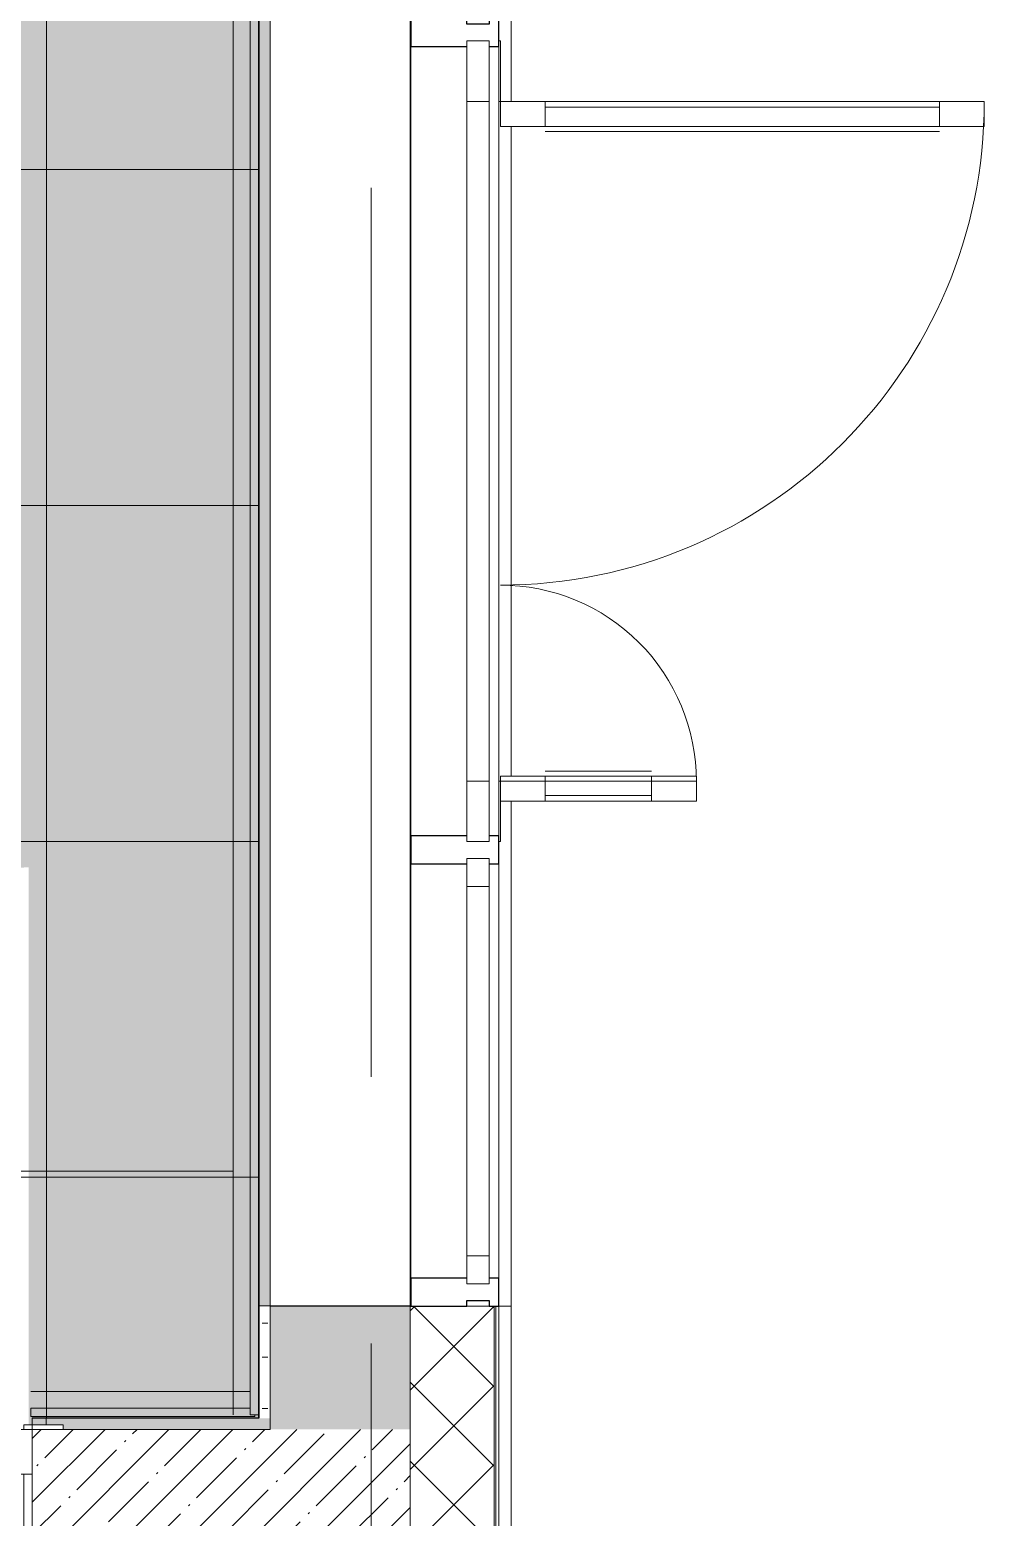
# Model space of a CAD drawing. Header units: millimetres. Extents: x 81671 to 282875, y -8553 to 29000.
# Drawn here: x 124401 to 126105, y 10443 to 13100 of the extents above; entities that cross this region are included whole.
import ezdxf

# ---------------------------------------------------------------- set-up
doc = ezdxf.new("R2010")
doc.units = ezdxf.units.MM
doc.linetypes.add('Осевая', pattern=[3175, 635, -476.25, 1587.5, -476.25])
for name, color, linetype, lineweight in [('A-DETL', 7, 'Continuous', 9), ('A-DETL-GENF', 7, 'Continuous', 9), ('A-DOOR', 7, 'Continuous', 9), ('A-DOOR-1', 7, 'Continuous', 13), ('A-DOOR-FRAM', 7, 'Continuous', 13), ('A-FLOR-PATT', 7, 'Continuous', 9), ('A-GENM-IDEN', 7, 'Continuous', 9), ('A-GLAZ', 7, 'Continuous', 9), ('A-GLAZ-1', 7, 'Continuous', 13), ('A-GLAZ-CWMG', 7, 'Continuous', 9), ('A-GLAZ-CWMG-1', 7, 'Continuous', 25), ('A-WALL', 7, 'Continuous', 9), ('I-WALL', 7, 'Continuous', 9), ('Оси-2', 7, 'Осевая', 9)]:
    doc.layers.add(name, color=color, linetype=linetype, lineweight=lineweight)
for name, color, linetype, lineweight, true_color in [('A-DETL-GENF-2', 7, 'Continuous', 9, 0x383838), ('A-FLOR-1', 7, 'Continuous', 9, 0x787878), ('A-GENM-6', 7, 'Continuous', 9, 0xff80c0), ('A-WALL-1', 9, 'Continuous', 9, 0x808080), ('A-WALL-FNSH-1', 9, 'Continuous', 9, 0x808080), ('I-WALL-2', 9, 'Continuous', 9, 0x808080)]:
    doc.layers.add(name, color=color, linetype=linetype, lineweight=lineweight, true_color=true_color)
pattern_1 = [(45, (0, 0), (-57.024626, 57.024626), []), (45, (57.025, 0), (-57.024626, 57.024626), [100.806, -20.161, 3.353, -16.808])]
pattern_2 = [(0, (0, 0), (121.92, 30.48), [10.058, -81.382, 10.058, -81.382, -487.68]), (0, (0, 0), (121.92, 30.48), [-182.88, 10.058, -172.822, 10.058, -81.382, -213.36]), (0, (0, 0), (121.92, 30.48), [-457.2, 10.058, -50.902, 10.058, -142.342]), (120, (45.72, 15.24), (-87.356454, 90.345817), [10.058, -81.382, 10.058, -81.382, -487.68]), (120, (45.72, 15.24), (-87.356454, 90.345817), [-182.88, 10.058, -172.822, 10.058, -81.382, -213.36]), (120, (45.72, 15.24), (-87.356454, 90.345817), [-457.2, 10.058, -50.902, 10.058, -142.342]), (240, (60.96, 76.2), (-34.563546, -120.825817), [10.058, -81.382, 10.058, -81.382, -487.68]), (240, (60.96, 76.2), (-34.563546, -120.825817), [-182.88, 10.058, -172.822, 10.058, -81.382, -213.36]), (240, (60.96, 76.2), (-34.563546, -120.825817), [-457.2, 10.058, -50.902, 10.058, -142.342])]

# ---------------------------------------------------------------- blocks, each defined once
blk = doc.blocks.new('110_Дверь_СКБ_2Ст - Д-5_п_ Из игровой в коридор-32679362-План отделки полов с раскладкой материалов 1 этажа в осях 23_1-33')
at = {"layer": 'A-DOOR'}
for centre, radius, start, end in [((662.5, 110), 900, 90, 106.3636), ((662.5, 110), 900, 106.3636, 114.5455), ((662.5, 110), 900, 114.5455, 130.9091), ((662.5, 110), 900, 130.9091, 147.2727), ((662.5, 110), 900, 147.2727, 163.6364), ((-637.5, 110), 400, 78.75, 90), ((-637.5, 110), 400, 67.5, 78.75), ((-637.5, 110), 400, 33.75, 67.5), ((662.5, 110), 900, 163.6364, 171.8182), ((-637.5, 110), 400, 11.25, 33.75), ((662.5, 110), 900, 171.8182, 180), ((-637.5, 110), 400, 360, 11.25)]:
    blk.add_arc(centre, radius, start, end, dxfattribs=at)
at = {"layer": 'A-DOOR-1'}
for p, q in [((662.5, 1010), (612.5, 1010)), ((612.5, 1010), (612.5, 110)), ((662.5, 110), (662.5, 1010)), ((-637.5, 510), (-637.5, 110)), ((-587.5, 510), (-637.5, 510)), ((-587.5, 110), (-587.5, 510)), ((-637.5, 110), (-587.5, 110)), ((612.5, 110), (662.5, 110))]:
    blk.add_line(p, q, dxfattribs=at)
at = {"layer": 'A-DOOR-FRAM'}
for p, q in [((-687.5, 118), (-742.5, 118)), ((-742.5, 118), (-742.5, 110)), ((-742.5, 110), (-687.5, 110)), ((-672.5, 118), (-687.5, 118)), ((-637.5, 110), (-687.5, 110)), ((-687.5, 110), (-687.5, 30)), ((-687.5, 110), (-672.5, 110)), ((-672.5, 110), (-672.5, 118)), ((-637.5, 60), (-637.5, 110)), ((662.5, 110), (662.5, 60)), ((712.5, 110), (662.5, 110)), ((712.5, 118), (697.5, 118)), ((697.5, 118), (697.5, 110)), ((697.5, 110), (712.5, 110)), ((767.5, 118), (712.5, 118)), ((712.5, 30), (712.5, 110)), ((712.5, 110), (767.5, 110)), ((767.5, 110), (767.5, 118)), ((-627.5, 60), (-637.5, 60)), ((-627.5, 30), (-627.5, 60)), ((662.5, 60), (652.5, 60)), ((652.5, 60), (652.5, 30)), ((-687.5, 30), (-627.5, 30)), ((-672.5, 30), (-687.5, 30)), ((-687.5, 30), (-687.5, -110)), ((-672.5, -110), (-672.5, 30)), ((652.5, 30), (712.5, 30)), ((712.5, 30), (697.5, 30)), ((697.5, 30), (697.5, -110)), ((712.5, -110), (712.5, 30)), ((-672.5, -110), (-742.5, -110)), ((-742.5, -110), (-742.5, -118)), ((-742.5, -118), (-672.5, -118)), ((-687.5, -110), (-672.5, -110)), ((-672.5, -118), (-672.5, -110)), ((697.5, -110), (712.5, -110)), ((767.5, -110), (697.5, -110)), ((697.5, -110), (697.5, -118)), ((697.5, -118), (767.5, -118)), ((767.5, -118), (767.5, -110))]:
    blk.add_line(p, q, dxfattribs=at)
blk = doc.blocks.new('PNS_Панель прямоугольная - Нр_Стекло - 40мм-24160822-План отделки полов с раскладкой материалов 1 этажа в осях 23_1-33')
at = {"layer": 'A-GLAZ'}
for p, q in [((-330, 40), (330, 40)), ((-330, 0), (330, 0))]:
    blk.add_line(p, q, dxfattribs=at)
at = {"layer": 'A-GLAZ-1'}
for p, q in [((-380, 0), (-380, 40)), ((-380, 40), (-330, 40)), ((-330, 40), (-330, 0)), ((380, 40), (330, 40)), ((330, 40), (330, 0)), ((380, 0), (380, 40)), ((-330, 0), (-380, 0)), ((330, 0), (380, 0))]:
    blk.add_line(p, q, dxfattribs=at)
blk = doc.blocks.new('Прямоугольный импост - Импост структурный с накладкой - 160мм-23689442-План отделки полов с раскладкой материалов 1 этажа в осях 23_1-33')
at = {"layer": 'A-GLAZ-CWMG'}
for p, q in [((125081, 11610), (125081, 10870)), ((125238, 11610), (125238, 10870))]:
    blk.add_line(p, q, dxfattribs=at)
blk = doc.blocks.new('Прямоугольный импост - Импост структурный с накладкой - 160мм-18691760-План отделки полов с раскладкой материалов 1 этажа в осях 23_1-33')
at = {"layer": 'A-GLAZ-CWMG-1'}
for p, q in [((-50, 0), (-50, 17)), ((-50, 17), (0, 17)), ((0, 0), (-10, 0)), ((-10, 0), (-10, -40)), ((0, 17), (0, 0)), ((-50, -140), (-50, -40)), ((-10, -40), (0, -40)), ((0, -40), (0, -140)), ((0, -140), (-50, -140))]:
    blk.add_line(p, q, dxfattribs=at)
blk = doc.blocks.new('Дверь_Витражная_СКБ_2Ст - ВН-6-31912847-План отделки полов с раскладкой материалов 1 этажа в осях 23_1-33')
at = {"layer": 'A-DETL-GENF'}
for p, q in [((-715, -20), (-715, -17)), ((-715, -17), (-715, -20)), ((-607, -20), (-715, -20)), ((-715, -20), (-607, -20)), ((-598, -20), (-643, -20)), ((-643, -370), (-643, -20)), ((-598, -20), (-643, -20)), ((-643, -20), (-643, -370)), ((-607, -17), (-607, -20)), ((-607, -20), (-607, -17)), ((-598, -370), (-598, -20)), ((-598, -370), (-598, -20)), ((562, -20), (607, -20)), ((562, -884), (562, -20)), ((562, -20), (562, -884)), ((607, -20), (562, -20)), ((607, -17), (607, -20)), ((607, -17), (607, -20)), ((607, -884), (607, -20)), ((607, -884), (607, -20)), ((607, -20), (715, -20)), ((607, -20), (715, -20)), ((715, -20), (715, -17)), ((715, -20), (715, -17)), ((-643, -100), (-598, -100)), ((-633, -290), (-633, -100)), ((-589, -290), (-589, -100)), ((553, -804), (553, -100)), ((607, -100), (562, -100)), ((597, -804), (597, -100)), ((-643, -290), (-598, -290)), ((-643, -370), (-598, -370)), ((-643, -370), (-598, -370)), ((607, -804), (562, -804)), ((607, -884), (562, -884)), ((562, -884), (607, -884))]:
    blk.add_line(p, q, dxfattribs=at)
at = {"layer": 'A-DOOR'}
for p, q in [((-607, -370), (-607, -20)), ((607, -884), (607, -20))]:
    blk.add_line(p, q, dxfattribs=at)
for centre, radius, start, end in [((-607, -20), 350, 270, 0), ((607, -20), 864, 180, 270)]:
    blk.add_arc(centre, radius, start, end, dxfattribs=at)
at = {"layer": 'A-DOOR-1'}
for p, q in [((-715, 40), (-607, 40)), ((-715, 0), (-715, 40)), ((-607, 40), (-607, 0)), ((607, 40), (715, 40)), ((607, 0), (607, 40)), ((715, 40), (715, 0)), ((-607, 0), (-715, 0)), ((715, 0), (607, 0))]:
    blk.add_line(p, q, dxfattribs=at)
blk = doc.blocks.new('Прямоугольный импост - Импост структурный с накладкой - 160мм-23689444-План отделки полов с раскладкой материалов 1 этажа в осях 23_1-33')
at = {"layer": 'A-GLAZ-CWMG'}
for p, q in [((125081, 13070), (125081, 11660)), ((125238, 13070), (125238, 11660)), ((125181, 12972), (125181, 11758)), ((125221, 12972), (125221, 11758))]:
    blk.add_line(p, q, dxfattribs=at)
blk = doc.blocks.new('Прямоугольный импост - Импост структурный с накладкой - 160мм-22960522-План отделки полов с раскладкой материалов 1 этажа в осях 23_1-33')
at = {"layer": 'A-GLAZ-CWMG-1'}
for p, q in [((-25, 0), (-25, 17)), ((-25, 17), (25, 17)), ((25, 17), (25, 0)), ((-25, -140), (-25, -40)), ((25, -40), (25, -140)), ((25, -140), (-25, -140))]:
    blk.add_line(p, q, dxfattribs=at)
blk = doc.blocks.new('Прямоугольный импост - Импост структурный с накладкой - 160мм-18691766-План отделки полов с раскладкой материалов 1 этажа в осях 23_1-33')
at = {"layer": 'A-GLAZ-CWMG-1'}
for p, q in [((0, 17), (-50, 17)), ((-50, 17), (-50, 0)), ((-10, -40), (-10, 0)), ((-10, 0), (0, 0)), ((0, 0), (0, 17)), ((-50, -40), (-50, -140)), ((0, -40), (-10, -40)), ((0, -140), (0, -40)), ((-50, -140), (0, -140))]:
    blk.add_line(p, q, dxfattribs=at)
blk = doc.blocks.new('Плинтус - Плинтус_для ЛК-32859645-План отделки полов с раскладкой материалов 1 этажа в осях 23_1-33')
at = {"layer": 'A-GENM-6'}
blk.add_hatch(color=256, dxfattribs=at).paths.add_polyline_path([(2800, -15), (2800, 0), (0, 0), (0, -15), (2245, -15)])
for p, q in [((0, 0), (2800, 0)), ((0, -15), (2800, -15)), ((2800, 0), (2800, -15)), ((0, -45), (2800, -45))]:
    blk.add_line(p, q, dxfattribs=at)
blk = doc.blocks.new('Плинтус - Плинтус_для ЛК-32859647-План отделки полов с раскладкой материалов 1 этажа в осях 23_1-33')
at = {"layer": 'A-GENM-6'}
blk.add_hatch(color=256, dxfattribs=at).paths.add_polyline_path([(8.5, 0), (0, 0), (0, -2.9), (8.5, -2.9), (8.5, -15), (400, -15), (400, 0), (358.1, 0)])
for p, q in [((0, 0), (400, 0)), ((0, -2.9), (0, 0)), ((8.5, -15), (400, -15)), ((400, 0), (400, -15)), ((8.5, -45), (400, -45))]:
    blk.add_line(p, q, dxfattribs=at)

msp = doc.modelspace()

# ---------------------------------------------------------------- hatches: boundary and pattern name
at = {"layer": 'A-DETL-GENF-2'}
h = msp.add_hatch(dxfattribs=at)
h.set_pattern_fill('FP_97', color=256, style=0, pattern_type=2)
h.set_pattern_definition([(0, (230, -350), (0, 600), []), (90, (230, -350), (-600, 4e-14), [])])
h.paths.add_polyline_path([(123778.4, 10520), (124405, 10520), (124405, 10621), (124810, 10621), (124810, 13431), (122985, 13431), (122985, 17350), (121450, 17350), (121450, 10620), (123005, 10620), (123005, 10520), (123112.5, 10520)])
h.paths.add_polyline_path([(122030, 13050), (121993.8, 13185.2), (122066.2, 13185.2)])
h.paths.add_polyline_path([(122294.8, 13413.8), (122294.8, 13486.2), (122430, 13450)])
h.paths.add_polyline_path([(121765.2, 13413.8), (121630, 13450), (121765.2, 13486.2)])
h.paths.add_polyline_path([(121993.8, 13714.8), (122030, 13850), (122066.2, 13714.8)])
at = {"layer": 'A-FLOR-PATT'}
h = msp.add_hatch(color=256, dxfattribs=at)
h.paths.add_polyline_path([(123778.4, 10530), (124345, 10530), (124345, 10550), (124355, 10550), (124355, 10598.5), (124308.8, 10598.5), (124308.8, 10600), (124305, 10600), (124305, 11500), (124308.8, 11501.1), (124308.8, 11513.1), (124204.6, 11501.1), (124102.5, 11477.3), (124003.8, 11441.8), (123909.8, 11395.3), (123821.8, 11338.2), (123741, 11271.4), (123668.4, 11195.8), (123605, 11112.2), (123551.6, 11022), (123508.7, 10925.6), (123476.9, 10822.7), (123457.9, 10723.1), (123450.3, 10618.5), (123359.8, 10618.5), (123351.2, 10677.6), (123331.3, 10733.8), (123300.7, 10785.1), (123260.8, 10829.4), (123212.9, 10865), (123159, 10890.6), (123105, 10904.2), (123105, 10600), (123055, 10600), (123055, 10550), (123065, 10550), (123065, 10530), (123112.5, 10530)])
h.paths.add_polyline_path([(123055, 10600), (123055, 10601.5), (123020, 10601.5), (123020, 10600)])
h.paths.add_polyline_path([(124413, 10608), (124430, 10608), (124430, 10620), (124810, 10621), (124810, 10821), (124830, 10821), (124830, 13120), (124810, 13120), (124809, 10625.9), (124802.5, 10625.9), (124802.5, 10623), (124402.5, 10623), (124402.5, 10638), (124794, 10638), (124794, 13414), (122993.3, 13414.7), (122993.3, 13429), (122985, 13430), (122985, 13450), (122430, 13450), (122294.8, 13413.8), (122294.8, 13450), (121765.2, 13450), (121765.2, 13413.8), (121630, 13450), (121450, 13450), (121450, 13448.7), (121463, 13448.7), (121463, 12228.7), (121448, 12228.7), (121447.6, 12250), (121438, 12250), (121438, 12224.9), (121439.7, 12224.9), (121440.5, 12227.4), (121834.9, 12227.4), (121837.1, 12165.7), (121829.7, 12104.3), (121812.7, 12045), (121786.7, 11988.9), (121752.3, 11937.7), (121710.2, 11892.4), (121661.7, 11854.3), (121765.2, 11825.2), (121863.7, 11785.8), (121958.1, 11735.8), (122046.7, 11676), (122128.3, 11607.1), (122202.1, 11529.9), (122267.3, 11445.2), (122323.1, 11354.1), (122368.8, 11257.6), (122404, 11156.7), (122428.2, 11052.6), (122441.2, 10946.6), (122442.7, 10839.8), (121438, 10839.8), (121438, 10800), (121450, 10800), (121451, 10620), (122980, 10620), (122980, 10608), (123011.2, 10608), (123011.2, 10996), (123055, 10998.2), (123055, 11000), (123105, 11000), (123105, 10994.3), (123134.2, 10990.7), (123193.6, 10973.8), (123249.6, 10947.8), (123300.9, 10913.3), (123346.1, 10871.3), (123384.2, 10822.7), (123413.3, 10926.2), (123452.7, 11024.8), (123502.7, 11119.2), (123562.5, 11207.7), (123631.4, 11289.3), (123708.6, 11363.2), (123793.3, 11428.3), (123884.4, 11484.1), (123981, 11529.8), (124081.8, 11565), (124185.9, 11589.2), (124291.9, 11602.2), (124398.8, 11603.8), (124398.8, 10608), (124410, 10608)])
h.paths.add_polyline_path([(122442.7, 10621), (121450.9, 10621.6), (121451, 10823.6), (121466, 10823.6), (121466, 10636), (122990.9, 10636), (122990.9, 10621), (122446.5, 10621)])
h.paths.add_polyline_path([(121619.2, 10929.8), (122352, 10929.8), (122340.1, 11034), (122316.2, 11136.1), (122280.8, 11234.8), (122234.2, 11328.7), (122177.2, 11416.7), (122110.4, 11497.5), (122034.7, 11570.2), (121951.2, 11633.6), (121861, 11687), (121764.5, 11729.8), (121661.7, 11761.6), (121562.1, 11780.6), (121457.5, 11788.3), (121457.5, 11878.7), (121516.5, 11887.3), (121572.8, 11907.2), (121624, 11937.8), (121668.3, 11977.8), (121704, 12025.6), (121729.6, 12079.5), (121741, 12125), (121439.7, 12125), (121439.7, 10929.8), (121450, 10929.8)])
h.paths.add_polyline_path([(122030, 13050), (121993.8, 13185.2), (122066.2, 13185.2)])
at = {"layer": 'A-WALL'}
h = msp.add_hatch(dxfattribs=at)
h.set_pattern_fill('FP_5', color=256, style=0, pattern_type=2)
h.set_pattern_definition([(45, (0, 0), (-70.71068, 70.71068), []), (135, (0, 0), (-70.71068, -70.71068), [])])
h.paths.add_polyline_path([(125080, -250), (125230, -250), (125230, 7700), (125080, 7700), (125080, -100)])
h.paths.add_polyline_path([(125080, 8900), (125230, 8900), (125230, 10820), (125080, 10820), (125080, 9354)])
h.paths.add_polyline_path([(125230, 13120), (125230, 13670), (125080, 13670), (125080, 13120), (125110.3, 13120)])
h.paths.add_polyline_path([(125080, 15220), (125230, 15220), (125230, 21550), (125080, 21550), (125080, 17270.6)])
at = {"layer": 'I-WALL'}
h = msp.add_hatch(dxfattribs=at)
h.set_pattern_fill('FP_2', color=256, style=0, pattern_type=2)
h.set_pattern_definition(pattern_1)
h.paths.add_polyline_path([(124830, 10600), (125080, 10600), (125080, 10820), (124830, 10820)])
h.paths.add_polyline_path([(125080, 13120), (125080, 13670), (124830, 13670), (124830, 13120)])
h.paths.add_polyline_path([(125080, 15220), (125080, 21400), (124830, 21400), (124830, 15220)])
h = msp.add_hatch(dxfattribs=at)
h.set_pattern_fill('FP_2', color=256, style=0, pattern_type=2)
h.set_pattern_definition(pattern_1)
h.paths.add_polyline_path([(124880, 10380), (125080, 10380), (125080, 10600), (124405, 10600), (124405, 10380), (124777.3, 10380)])
h.paths.add_polyline_path([(122950, 10380), (123005, 10380), (123005, 10600), (121430, 10600), (121430, 10380), (122446.5, 10380)])
at = {"layer": 'I-WALL-2'}
h = msp.add_hatch(dxfattribs=at)
h.set_pattern_fill('FP_64', color=256, style=0, pattern_type=2)
h.set_pattern_definition(pattern_2)
h.paths.add_polyline_path([(124810, 10620), (124830, 10621), (124830, 10821), (124810, 10820), (124810, 10621)])
h.paths.add_polyline_path([(124830, 13120), (124830, 13450), (124810, 13450), (124810, 13120)])
h = msp.add_hatch(dxfattribs=at)
h.set_pattern_fill('FP_64', color=256, style=0, pattern_type=2)
h.set_pattern_definition(pattern_2)
h.paths.add_polyline_path([(124830, 10600), (124830, 10620), (124430, 10620), (124430, 10608), (124460, 10608), (124460, 10600)])
h.paths.add_polyline_path([(121780.6, 10600), (122950, 10600.4), (122950, 10608), (122980, 10608), (122980, 10620), (121450, 10620), (121450, 10600)])

# ---------------------------------------------------------------- linework, layer by layer
at = {"layer": 'A-DETL'}
for p, q in [((124810, 10621), (124810, 13431)), ((124405, 10520), (124405, 10621)), ((124405, 10621), (124810, 10621)), ((123005, 10520), (124405, 10520))]:
    msp.add_line(p, q, dxfattribs=at)
at = {"layer": 'A-FLOR-1'}
msp.add_line((124830, 10821), (124830, 13120), dxfattribs=at)
at = {"layer": 'A-GENM-IDEN'}
msp.add_line((124764.6, 11061.2), (124305.8, 11061.2), dxfattribs=at)
at = {"layer": 'A-WALL'}
for p, q in [((125080, 9980), (125080, 21400)), ((125260, 13785), (125260, 12972)), ((125260, 12927), (125260, 11767)), ((125260, 11722), (125260, -280)), ((124810, 10621), (124810, 10821)), ((125230, 8900), (125230, 10820)), ((125233, 8900), (125233, 10820)), ((125260, 10820), (125238, 10820)), ((124809, 10620), (124430, 10620)), ((124430, 10620), (124809, 10620)), ((124809, 10620), (124809, 10621)), ((124809, 10620), (124810, 10620)), ((124809, 10620), (124810, 10620))]:
    msp.add_line(p, q, dxfattribs=at)
at = {"layer": 'A-WALL-1'}
for p, q in [((124830, 10821), (124810, 10821)), ((124830, 10600), (124830, 10821)), ((125230, 10820), (125080, 10820)), ((124430, 10620), (124430, 10608)), ((124830, 10600), (124460, 10600))]:
    msp.add_line(p, q, dxfattribs=at)
at = {"layer": 'A-WALL-FNSH-1'}
for p, q in [((124810, 10821), (124809, 10821)), ((124809, 10821), (124809, 10621)), ((124810, 10820), (124809, 10820)), ((125080, 10821), (124830, 10821)), ((124830, 10820), (125080, 10820)), ((125080, 10820), (125080, 10821)), ((125238, 10820), (125230, 10820)), ((125238, 8900), (125238, 10820)), ((124405, 10621), (124405, 10620)), ((124405, 10620), (124430, 10620)), ((124809, 10621), (124799.5, 10621))]:
    msp.add_line(p, q, dxfattribs=at)
at = {"layer": 'I-WALL'}
for p in [(124405, 10621), (124799.5, 10620)]:
    msp.add_line(p, (124799.5, 10621), dxfattribs=at)
at = {"layer": 'Оси-2'}
msp.add_line((125010, 593.7), (125010, 19415.1), dxfattribs=at)

# ---------------------------------------------------------------- block references
at = {"layer": 'A-DOOR', "rotation": 89.99999999999957}
msp.add_blockref('Дверь_Витражная_СКБ_2Ст - ВН-6-31912847-План отделки полов с раскладкой материалов 1 этажа в осях 23_1-33', (125221, 12365), dxfattribs=at)
at = {"layer": 'A-DOOR'}
msp.add_blockref('110_Дверь_СКБ_2Ст - Д-5_п_ Из игровой в коридор-32679362-План отделки полов с раскладкой материалов 1 этажа в осях 23_1-33', (123692.5, 10490), dxfattribs=at)
at = {"layer": 'A-GENM-6'}
for name, p, rotation in [('Плинтус - Плинтус_для ЛК-32859645-План отделки полов с раскладкой материалов 1 этажа в осях 23_1-33', (124809, 13425.9), 270), ('Плинтус - Плинтус_для ЛК-32859647-План отделки полов с раскладкой материалов 1 этажа в осях 23_1-33', (124802.5, 10623), 180)]:
    msp.add_blockref(name, p, dxfattribs=dict(at, rotation=rotation))
at = {"layer": 'A-GLAZ-1', "rotation": 89.99999999999957}
msp.add_blockref('PNS_Панель прямоугольная - Нр_Стекло - 40мм-24160822-План отделки полов с раскладкой материалов 1 этажа в осях 23_1-33', (125221, 11240), dxfattribs=at)
at = {"layer": 'A-GLAZ-CWMG', "extrusion": (0, 0, -1), "rotation": 90.00000000000044}
for name, p in [('Прямоугольный импост - Импост структурный с накладкой - 160мм-18691760-План отделки полов с раскладкой материалов 1 этажа в осях 23_1-33', (-125221, 13120)), ('Прямоугольный импост - Импост структурный с накладкой - 160мм-22960522-План отделки полов с раскладкой материалов 1 этажа в осях 23_1-33', (-125221, 11635))]:
    msp.add_blockref(name, p, dxfattribs=at)
at = {"layer": 'A-GLAZ-CWMG'}
for name in ['Прямоугольный импост - Импост структурный с накладкой - 160мм-23689444-План отделки полов с раскладкой материалов 1 этажа в осях 23_1-33', 'Прямоугольный импост - Импост структурный с накладкой - 160мм-23689442-План отделки полов с раскладкой материалов 1 этажа в осях 23_1-33']:
    msp.add_blockref(name, (0, 0), dxfattribs=at)
at = {"layer": 'A-GLAZ-CWMG', "rotation": 269.9999999999995}
msp.add_blockref('Прямоугольный импост - Импост структурный с накладкой - 160мм-18691766-План отделки полов с раскладкой материалов 1 этажа в осях 23_1-33', (125221, 10820), dxfattribs=at)

doc.saveas('drawing.dxf')
